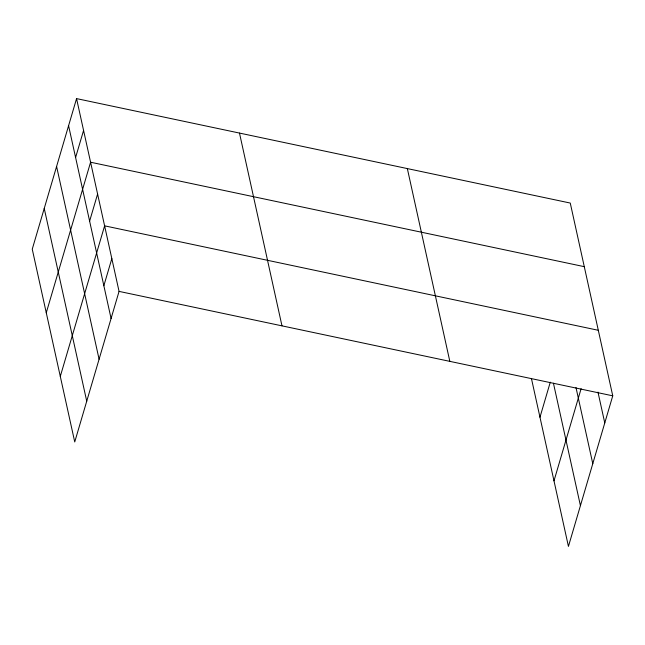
<?xml version="1.0" encoding="UTF-8"?>
<svg xmlns="http://www.w3.org/2000/svg" width="645" height="645" viewBox="0 0 645 645"><rect width="100%" height="100%" fill="white"/><g stroke="black" fill="none" stroke-linecap="round" stroke-linejoin="round"><path stroke-width="0.97" d="M76.561 98.604L32.25 249.172L74.739 441.946L119.059 291.387L76.561 98.604L570.261 203.054L612.75 395.828L568.438 546.396L531.472 378.671M75.594 157.525L83.576 130.419M46.271 312.785L90.582 162.226L584.281 266.667M89.615 221.146L97.597 194.032M60.291 376.406L104.611 225.839L598.302 330.288M103.853 285.727L111.835 258.613M539.97 417.226L550.282 382.179M553.99 480.847L581.121 388.661M119.059 291.387L612.75 395.828M597.971 392.096L604.768 422.943M575.993 387.532L592.779 463.682M553.442 383.235L580.427 505.656M407.342 168.587L449.831 361.361M239.48 133.072L281.978 325.854M68.588 125.719L111.077 318.501M56.591 166.458L99.088 359.241M44.239 208.432L86.736 401.214"/></g></svg>
